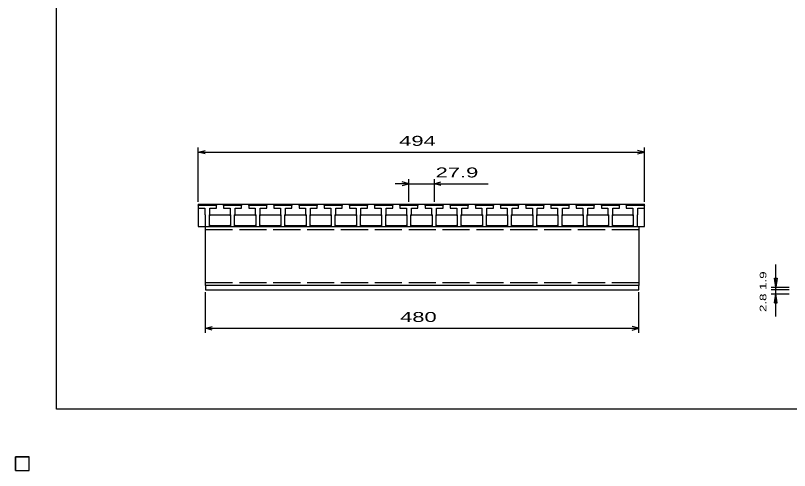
# Model space of a CAD drawing. Units: millimetres, scale not verified. Extents: x -910 to 866, y -641 to 527.
# Drawn here: x -910 to -53, y -641 to -137 of the extents above; entities that cross this region are included whole.
import ezdxf
from ezdxf.enums import TextEntityAlignment as Align

# ---------------------------------------------------------------- set-up
doc = ezdxf.new("R2010")
doc.units = ezdxf.units.MM
doc.header["$LTSCALE"] = 5
doc.linetypes.add('DASHED', pattern=[7.5, 6, -1.5])
for name, color, linetype, lineweight in [('0_2', 150, 'Continuous', 25), ('16', 3, 'Continuous', 25), ('22', 2, 'Continuous', 25), ('32', 4, 'Continuous', 25)]:
    doc.layers.add(name, color=color, linetype=linetype, lineweight=lineweight)
doc.styles.add('ベクトル', font='')
doc.styles.get('ベクトル').set_extended_font_data('ベクトル')

msp = doc.modelspace()

# ---------------------------------------------------------------- linework, layer by layer
at = {"layer": '0_2'}
for p, q in [((-864.5, -573.25), (-864.5, 526.75)), ((865.5, -573.25), (-864.5, -573.25))]:
    msp.add_line(p, q, dxfattribs=at)
at = {"layer": '16'}
for p, q in [((-707.5, -347.75), (-707, -346.25)), ((-707.5, -346.25), (-213.5, -346.25)), ((-707.5, -346.25), (-707.5, -371.25)), ((-707.5, -347.75), (-707.5, -350.75)), ((-687.5, -347.75), (-707.5, -347.75)), ((-707.5, -350.75), (-700.25, -350.75)), ((-707, -346.25), (-704.1, -346.25)), ((-704.1, -346.25), (-703.6, -347.75)), ((-700.25, -350.75), (-700.25, -357.75)), ((-699.45, -347.75), (-698.95, -346.25)), ((-698.95, -346.25), (-696.05, -346.25)), ((-696.05, -346.25), (-695.55, -347.75)), ((-694.75, -357.75), (-694.75, -350.75)), ((-694.75, -350.75), (-687.5, -350.75)), ((-691.4, -347.75), (-690.9, -346.25)), ((-690.9, -346.25), (-688, -346.25)), ((-688, -346.25), (-687.5, -347.75)), ((-687.5, -350.75), (-687.5, -347.75)), ((-679.6, -347.75), (-679.1, -346.25)), ((-679.6, -347.75), (-679.6, -350.75)), ((-659.6, -347.75), (-679.6, -347.75)), ((-679.6, -350.75), (-672.35, -350.75)), ((-679.1, -346.25), (-676.2, -346.25)), ((-676.2, -346.25), (-675.7, -347.75)), ((-672.35, -350.75), (-672.35, -357.75)), ((-671.55, -347.75), (-671.05, -346.25)), ((-671.05, -346.25), (-668.15, -346.25)), ((-668.15, -346.25), (-667.65, -347.75)), ((-666.85, -357.75), (-666.85, -350.75)), ((-666.85, -350.75), (-659.6, -350.75)), ((-663.5, -347.75), (-663, -346.25)), ((-663, -346.25), (-660.1, -346.25)), ((-660.1, -346.25), (-659.6, -347.75)), ((-659.6, -350.75), (-659.6, -347.75)), ((-651.7, -347.75), (-651.2, -346.25)), ((-651.7, -347.75), (-651.7, -350.75)), ((-631.7, -347.75), (-651.7, -347.75)), ((-651.7, -350.75), (-644.45, -350.75)), ((-651.2, -346.25), (-648.3, -346.25)), ((-648.3, -346.25), (-647.8, -347.75)), ((-644.45, -350.75), (-644.45, -357.75)), ((-643.65, -347.75), (-643.15, -346.25)), ((-643.15, -346.25), (-640.25, -346.25)), ((-640.25, -346.25), (-639.75, -347.75)), ((-638.95, -357.75), (-638.95, -350.75)), ((-638.95, -350.75), (-631.7, -350.75)), ((-635.6, -347.75), (-635.1, -346.25)), ((-635.1, -346.25), (-632.2, -346.25)), ((-632.2, -346.25), (-631.7, -347.75)), ((-631.7, -350.75), (-631.7, -347.75)), ((-623.8, -347.75), (-623.3, -346.25)), ((-623.8, -347.75), (-623.8, -350.75)), ((-603.8, -347.75), (-623.8, -347.75)), ((-623.8, -350.75), (-616.55, -350.75)), ((-623.3, -346.25), (-620.4, -346.25)), ((-620.4, -346.25), (-619.9, -347.75)), ((-616.55, -350.75), (-616.55, -357.75)), ((-615.75, -347.75), (-615.25, -346.25)), ((-615.25, -346.25), (-612.35, -346.25)), ((-612.35, -346.25), (-611.85, -347.75)), ((-611.05, -357.75), (-611.05, -350.75)), ((-611.05, -350.75), (-603.8, -350.75)), ((-607.7, -347.75), (-607.2, -346.25)), ((-607.2, -346.25), (-604.3, -346.25)), ((-604.3, -346.25), (-603.8, -347.75)), ((-603.8, -350.75), (-603.8, -347.75)), ((-595.9, -347.75), (-595.4, -346.25)), ((-595.9, -347.75), (-595.9, -350.75)), ((-575.9, -347.75), (-595.9, -347.75)), ((-595.9, -350.75), (-588.65, -350.75)), ((-595.4, -346.25), (-592.5, -346.25)), ((-592.5, -346.25), (-592, -347.75)), ((-588.65, -350.75), (-588.65, -357.75)), ((-587.85, -347.75), (-587.35, -346.25)), ((-587.35, -346.25), (-584.45, -346.25)), ((-584.45, -346.25), (-583.95, -347.75)), ((-583.15, -357.75), (-583.15, -350.75)), ((-583.15, -350.75), (-575.9, -350.75)), ((-579.8, -347.75), (-579.3, -346.25)), ((-579.3, -346.25), (-576.4, -346.25)), ((-576.4, -346.25), (-575.9, -347.75)), ((-575.9, -350.75), (-575.9, -347.75)), ((-568, -347.75), (-567.5, -346.25)), ((-568, -347.75), (-568, -350.75)), ((-548, -347.75), (-568, -347.75)), ((-568, -350.75), (-560.75, -350.75)), ((-567.5, -346.25), (-564.6, -346.25)), ((-564.6, -346.25), (-564.1, -347.75)), ((-560.75, -350.75), (-560.75, -357.75)), ((-559.95, -347.75), (-559.45, -346.25)), ((-559.45, -346.25), (-556.55, -346.25)), ((-556.55, -346.25), (-556.05, -347.75)), ((-555.25, -357.75), (-555.25, -350.75)), ((-555.25, -350.75), (-548, -350.75)), ((-551.9, -347.75), (-551.4, -346.25)), ((-551.4, -346.25), (-548.5, -346.25)), ((-548.5, -346.25), (-548, -347.75)), ((-548, -350.75), (-548, -347.75)), ((-540.1, -347.75), (-539.6, -346.25)), ((-540.1, -347.75), (-540.1, -350.75)), ((-520.1, -347.75), (-540.1, -347.75)), ((-540.1, -350.75), (-532.85, -350.75)), ((-539.6, -346.25), (-536.7, -346.25)), ((-536.7, -346.25), (-536.2, -347.75)), ((-532.85, -350.75), (-532.85, -357.75)), ((-532.05, -347.75), (-531.55, -346.25)), ((-531.55, -346.25), (-528.65, -346.25)), ((-528.65, -346.25), (-528.15, -347.75)), ((-527.35, -357.75), (-527.35, -350.75)), ((-527.35, -350.75), (-520.1, -350.75)), ((-524, -347.75), (-523.5, -346.25)), ((-523.5, -346.25), (-520.6, -346.25)), ((-520.6, -346.25), (-520.1, -347.75)), ((-520.1, -350.75), (-520.1, -347.75)), ((-512.2, -347.75), (-511.7, -346.25)), ((-512.2, -347.75), (-512.2, -350.75)), ((-492.2, -347.75), (-512.2, -347.75)), ((-512.2, -350.75), (-504.95, -350.75)), ((-511.7, -346.25), (-508.8, -346.25)), ((-508.8, -346.25), (-508.3, -347.75)), ((-504.95, -350.75), (-504.95, -357.75)), ((-504.15, -347.75), (-503.65, -346.25)), ((-503.65, -346.25), (-500.75, -346.25)), ((-500.75, -346.25), (-500.25, -347.75)), ((-499.45, -357.75), (-499.45, -350.75)), ((-499.45, -350.75), (-492.2, -350.75)), ((-496.1, -347.75), (-495.6, -346.25)), ((-495.6, -346.25), (-492.7, -346.25)), ((-492.7, -346.25), (-492.2, -347.75)), ((-492.2, -350.75), (-492.2, -347.75)), ((-484.3, -347.75), (-483.8, -346.25)), ((-484.3, -347.75), (-484.3, -350.75)), ((-464.3, -347.75), (-484.3, -347.75)), ((-484.3, -350.75), (-477.05, -350.75)), ((-483.8, -346.25), (-480.9, -346.25)), ((-480.9, -346.25), (-480.4, -347.75)), ((-477.05, -350.75), (-477.05, -357.75)), ((-476.25, -347.75), (-475.75, -346.25)), ((-475.75, -346.25), (-472.85, -346.25)), ((-472.85, -346.25), (-472.35, -347.75)), ((-471.55, -357.75), (-471.55, -350.75)), ((-471.55, -350.75), (-464.3, -350.75)), ((-468.2, -347.75), (-467.7, -346.25)), ((-467.7, -346.25), (-464.8, -346.25)), ((-464.8, -346.25), (-464.3, -347.75)), ((-464.3, -350.75), (-464.3, -347.75)), ((-456.4, -347.75), (-455.9, -346.25)), ((-456.4, -347.75), (-456.4, -350.75)), ((-436.4, -347.75), (-456.4, -347.75)), ((-456.4, -350.75), (-449.15, -350.75)), ((-455.9, -346.25), (-453, -346.25)), ((-453, -346.25), (-452.5, -347.75)), ((-449.15, -350.75), (-449.15, -357.75)), ((-448.35, -347.75), (-447.85, -346.25)), ((-447.85, -346.25), (-444.95, -346.25)), ((-444.95, -346.25), (-444.45, -347.75)), ((-443.65, -357.75), (-443.65, -350.75)), ((-443.65, -350.75), (-436.4, -350.75)), ((-440.3, -347.75), (-439.8, -346.25)), ((-439.8, -346.25), (-436.9, -346.25)), ((-436.9, -346.25), (-436.4, -347.75)), ((-436.4, -350.75), (-436.4, -347.75)), ((-428.5, -347.75), (-428, -346.25)), ((-428.5, -347.75), (-428.5, -350.75)), ((-408.5, -347.75), (-428.5, -347.75)), ((-428.5, -350.75), (-421.25, -350.75)), ((-428, -346.25), (-425.1, -346.25)), ((-425.1, -346.25), (-424.6, -347.75)), ((-421.25, -350.75), (-421.25, -357.75)), ((-420.45, -347.75), (-419.95, -346.25)), ((-419.95, -346.25), (-417.05, -346.25)), ((-417.05, -346.25), (-416.55, -347.75)), ((-415.75, -357.75), (-415.75, -350.75)), ((-415.75, -350.75), (-408.5, -350.75)), ((-412.4, -347.75), (-411.9, -346.25)), ((-411.9, -346.25), (-409, -346.25)), ((-409, -346.25), (-408.5, -347.75)), ((-408.5, -350.75), (-408.5, -347.75)), ((-400.6, -347.75), (-400.1, -346.25)), ((-400.6, -347.75), (-400.6, -350.75)), ((-380.6, -347.75), (-400.6, -347.75)), ((-400.6, -350.75), (-393.35, -350.75)), ((-400.1, -346.25), (-397.2, -346.25)), ((-397.2, -346.25), (-396.7, -347.75)), ((-393.35, -350.75), (-393.35, -357.75)), ((-392.55, -347.75), (-392.05, -346.25)), ((-392.05, -346.25), (-389.15, -346.25)), ((-389.15, -346.25), (-388.65, -347.75)), ((-387.85, -357.75), (-387.85, -350.75)), ((-387.85, -350.75), (-380.6, -350.75)), ((-384.5, -347.75), (-384, -346.25)), ((-384, -346.25), (-381.1, -346.25)), ((-381.1, -346.25), (-380.6, -347.75)), ((-380.6, -350.75), (-380.6, -347.75)), ((-372.7, -347.75), (-372.2, -346.25)), ((-372.7, -347.75), (-372.7, -350.75)), ((-352.7, -347.75), (-372.7, -347.75)), ((-372.7, -350.75), (-365.45, -350.75)), ((-372.2, -346.25), (-369.3, -346.25)), ((-369.3, -346.25), (-368.8, -347.75)), ((-365.45, -350.75), (-365.45, -357.75)), ((-364.65, -347.75), (-364.15, -346.25)), ((-364.15, -346.25), (-361.25, -346.25)), ((-361.25, -346.25), (-360.75, -347.75)), ((-359.95, -357.75), (-359.95, -350.75)), ((-359.95, -350.75), (-352.7, -350.75)), ((-356.6, -347.75), (-356.1, -346.25)), ((-356.1, -346.25), (-353.2, -346.25)), ((-353.2, -346.25), (-352.7, -347.75)), ((-352.7, -350.75), (-352.7, -347.75)), ((-344.8, -347.75), (-344.3, -346.25)), ((-344.8, -347.75), (-344.8, -350.75)), ((-324.8, -347.75), (-344.8, -347.75)), ((-344.8, -350.75), (-337.55, -350.75)), ((-344.3, -346.25), (-341.4, -346.25)), ((-341.4, -346.25), (-340.9, -347.75)), ((-337.55, -350.75), (-337.55, -357.75)), ((-336.75, -347.75), (-336.25, -346.25)), ((-336.25, -346.25), (-333.35, -346.25)), ((-333.35, -346.25), (-332.85, -347.75)), ((-332.05, -357.75), (-332.05, -350.75)), ((-332.05, -350.75), (-324.8, -350.75)), ((-328.7, -347.75), (-328.2, -346.25)), ((-328.2, -346.25), (-325.3, -346.25)), ((-325.3, -346.25), (-324.8, -347.75)), ((-324.8, -350.75), (-324.8, -347.75)), ((-316.9, -347.75), (-316.4, -346.25)), ((-316.9, -347.75), (-316.9, -350.75)), ((-296.9, -347.75), (-316.9, -347.75)), ((-316.9, -350.75), (-309.65, -350.75)), ((-316.4, -346.25), (-313.5, -346.25)), ((-313.5, -346.25), (-313, -347.75)), ((-309.65, -350.75), (-309.65, -357.75)), ((-308.85, -347.75), (-308.35, -346.25)), ((-308.35, -346.25), (-305.45, -346.25)), ((-305.45, -346.25), (-304.95, -347.75)), ((-304.15, -357.75), (-304.15, -350.75)), ((-304.15, -350.75), (-296.9, -350.75)), ((-300.8, -347.75), (-300.3, -346.25)), ((-300.3, -346.25), (-297.4, -346.25)), ((-297.4, -346.25), (-296.9, -347.75)), ((-296.9, -350.75), (-296.9, -347.75)), ((-289, -347.75), (-288.5, -346.25)), ((-289, -347.75), (-289, -350.75)), ((-269, -347.75), (-289, -347.75)), ((-289, -350.75), (-281.75, -350.75)), ((-288.5, -346.25), (-285.6, -346.25)), ((-285.6, -346.25), (-285.1, -347.75)), ((-281.75, -350.75), (-281.75, -357.75)), ((-280.95, -347.75), (-280.45, -346.25)), ((-280.45, -346.25), (-277.55, -346.25)), ((-277.55, -346.25), (-277.05, -347.75)), ((-276.25, -357.75), (-276.25, -350.75)), ((-276.25, -350.75), (-269, -350.75)), ((-272.9, -347.75), (-272.4, -346.25)), ((-272.4, -346.25), (-269.5, -346.25)), ((-269.5, -346.25), (-269, -347.75)), ((-269, -350.75), (-269, -347.75)), ((-261.1, -347.75), (-260.6, -346.25)), ((-261.1, -347.75), (-261.1, -350.75)), ((-241.1, -347.75), (-261.1, -347.75)), ((-261.1, -350.75), (-253.85, -350.75)), ((-260.6, -346.25), (-257.7, -346.25)), ((-257.7, -346.25), (-257.2, -347.75)), ((-253.85, -350.75), (-253.85, -357.75)), ((-253.05, -347.75), (-252.55, -346.25)), ((-252.55, -346.25), (-249.65, -346.25)), ((-249.65, -346.25), (-249.15, -347.75)), ((-248.35, -357.75), (-248.35, -350.75)), ((-248.35, -350.75), (-241.1, -350.75)), ((-245, -347.75), (-244.5, -346.25)), ((-244.5, -346.25), (-241.6, -346.25)), ((-241.6, -346.25), (-241.1, -347.75)), ((-241.1, -350.75), (-241.1, -347.75)), ((-233.5, -347.75), (-233, -346.25)), ((-233.5, -347.75), (-233.5, -350.75)), ((-213.5, -347.75), (-233.5, -347.75)), ((-233.5, -350.75), (-226.25, -350.75)), ((-233, -346.25), (-230.1, -346.25)), ((-230.1, -346.25), (-229.6, -347.75)), ((-226.25, -350.75), (-226.25, -357.75)), ((-225.45, -347.75), (-224.95, -346.25)), ((-224.95, -346.25), (-222.05, -346.25)), ((-222.05, -346.25), (-221.55, -347.75)), ((-220.75, -357.75), (-220.75, -350.75)), ((-220.75, -350.75), (-213.5, -350.75)), ((-217.4, -347.75), (-216.9, -346.25)), ((-216.9, -346.25), (-214, -346.25)), ((-214, -346.25), (-213.5, -347.75)), ((-213.5, -371.25), (-213.5, -346.25)), ((-213.5, -350.75), (-213.5, -347.75)), ((-700.25, -357.75), (-699.75, -358.25)), ((-699.75, -358.25), (-699.75, -371.25)), ((-695.25, -358.25), (-694.75, -357.75)), ((-695.25, -371.25), (-695.25, -358.25)), ((-695.25, -359.25), (-694.25, -358.25)), ((-694.25, -358.25), (-672.85, -358.25)), ((-672.85, -358.25), (-671.85, -359.25)), ((-672.35, -357.75), (-671.85, -358.25)), ((-671.85, -358.25), (-671.85, -371.25)), ((-667.35, -358.25), (-666.85, -357.75)), ((-667.35, -371.25), (-667.35, -358.25)), ((-667.35, -359.25), (-666.35, -358.25)), ((-666.35, -358.25), (-644.95, -358.25)), ((-644.95, -358.25), (-643.95, -359.25)), ((-644.45, -357.75), (-643.95, -358.25)), ((-643.95, -358.25), (-643.95, -371.25)), ((-639.45, -358.25), (-638.95, -357.75)), ((-639.45, -371.25), (-639.45, -358.25)), ((-639.45, -359.25), (-638.45, -358.25)), ((-638.45, -358.25), (-617.05, -358.25)), ((-617.05, -358.25), (-616.05, -359.25)), ((-616.55, -357.75), (-616.05, -358.25)), ((-616.05, -358.25), (-616.05, -371.25)), ((-611.55, -358.25), (-611.05, -357.75)), ((-611.55, -371.25), (-611.55, -358.25)), ((-611.55, -359.25), (-610.55, -358.25)), ((-610.55, -358.25), (-589.15, -358.25)), ((-589.15, -358.25), (-588.15, -359.25)), ((-588.65, -357.75), (-588.15, -358.25)), ((-588.15, -358.25), (-588.15, -371.25)), ((-583.65, -358.25), (-583.15, -357.75)), ((-583.65, -371.25), (-583.65, -358.25)), ((-583.65, -359.25), (-582.65, -358.25)), ((-582.65, -358.25), (-561.25, -358.25)), ((-561.25, -358.25), (-560.25, -359.25)), ((-560.75, -357.75), (-560.25, -358.25)), ((-560.25, -358.25), (-560.25, -371.25)), ((-555.75, -358.25), (-555.25, -357.75)), ((-555.75, -371.25), (-555.75, -358.25)), ((-555.75, -359.25), (-554.75, -358.25)), ((-554.75, -358.25), (-533.35, -358.25)), ((-533.35, -358.25), (-532.35, -359.25)), ((-532.85, -357.75), (-532.35, -358.25)), ((-532.35, -358.25), (-532.35, -371.25)), ((-527.85, -358.25), (-527.35, -357.75)), ((-527.85, -371.25), (-527.85, -358.25)), ((-527.85, -359.25), (-526.85, -358.25)), ((-526.85, -358.25), (-505.45, -358.25)), ((-505.45, -358.25), (-504.45, -359.25)), ((-504.95, -357.75), (-504.45, -358.25)), ((-504.45, -358.25), (-504.45, -371.25)), ((-499.95, -358.25), (-499.45, -357.75)), ((-499.95, -371.25), (-499.95, -358.25)), ((-499.95, -359.25), (-498.95, -358.25)), ((-498.95, -358.25), (-477.55, -358.25)), ((-477.55, -358.25), (-476.55, -359.25)), ((-477.05, -357.75), (-476.55, -358.25)), ((-476.55, -358.25), (-476.55, -371.25)), ((-472.05, -358.25), (-471.55, -357.75)), ((-472.05, -371.25), (-472.05, -358.25)), ((-472.05, -359.25), (-471.05, -358.25)), ((-471.05, -358.25), (-449.65, -358.25)), ((-449.65, -358.25), (-448.65, -359.25)), ((-449.15, -357.75), (-448.65, -358.25)), ((-448.65, -358.25), (-448.65, -371.25)), ((-444.15, -358.25), (-443.65, -357.75)), ((-444.15, -371.25), (-444.15, -358.25)), ((-444.15, -359.25), (-443.15, -358.25)), ((-443.15, -358.25), (-421.75, -358.25)), ((-421.75, -358.25), (-420.75, -359.25)), ((-421.25, -357.75), (-420.75, -358.25)), ((-420.75, -358.25), (-420.75, -371.25)), ((-416.25, -358.25), (-415.75, -357.75)), ((-416.25, -371.25), (-416.25, -358.25)), ((-416.25, -359.25), (-415.25, -358.25)), ((-415.25, -358.25), (-393.85, -358.25)), ((-393.85, -358.25), (-392.85, -359.25)), ((-393.35, -357.75), (-392.85, -358.25)), ((-392.85, -358.25), (-392.85, -371.25)), ((-388.35, -358.25), (-387.85, -357.75)), ((-388.35, -371.25), (-388.35, -358.25)), ((-388.35, -359.25), (-387.35, -358.25)), ((-387.35, -358.25), (-365.95, -358.25)), ((-365.95, -358.25), (-364.95, -359.25)), ((-365.45, -357.75), (-364.95, -358.25)), ((-364.95, -358.25), (-364.95, -371.25)), ((-360.45, -358.25), (-359.95, -357.75)), ((-360.45, -371.25), (-360.45, -358.25)), ((-360.45, -359.25), (-359.45, -358.25)), ((-359.45, -358.25), (-338.05, -358.25)), ((-338.05, -358.25), (-337.05, -359.25)), ((-337.55, -357.75), (-337.05, -358.25)), ((-337.05, -358.25), (-337.05, -371.25)), ((-332.55, -358.25), (-332.05, -357.75)), ((-332.55, -371.25), (-332.55, -358.25)), ((-332.55, -359.25), (-331.55, -358.25)), ((-331.55, -358.25), (-310.15, -358.25)), ((-310.15, -358.25), (-309.15, -359.25)), ((-309.65, -357.75), (-309.15, -358.25)), ((-309.15, -358.25), (-309.15, -371.25)), ((-304.65, -358.25), (-304.15, -357.75)), ((-304.65, -371.25), (-304.65, -358.25)), ((-304.65, -359.25), (-303.65, -358.25)), ((-303.65, -358.25), (-282.25, -358.25)), ((-282.25, -358.25), (-281.25, -359.25)), ((-281.75, -357.75), (-281.25, -358.25)), ((-281.25, -358.25), (-281.25, -371.25)), ((-276.75, -358.25), (-276.25, -357.75)), ((-276.75, -371.25), (-276.75, -358.25)), ((-276.75, -359.25), (-275.75, -358.25)), ((-275.75, -358.25), (-254.35, -358.25)), ((-254.35, -358.25), (-253.35, -359.25)), ((-253.85, -357.75), (-253.35, -358.25)), ((-253.35, -358.25), (-253.35, -371.25)), ((-248.85, -358.25), (-248.35, -357.75)), ((-248.85, -371.25), (-248.85, -358.25)), ((-248.85, -359.25), (-247.85, -358.25)), ((-247.85, -358.25), (-226.75, -358.25)), ((-226.75, -358.25), (-225.75, -359.25)), ((-226.25, -357.75), (-225.75, -358.25)), ((-225.75, -358.25), (-225.75, -371.25)), ((-221.25, -358.25), (-220.75, -357.75)), ((-221.25, -371.25), (-221.25, -358.25)), ((-707.5, -371.25), (-213.5, -371.25)), ((-699.75, -371.25), (-695.25, -371.25)), ((-699.5, -371.25), (-219.5, -371.25)), ((-699.5, -436.25), (-699.5, -371.25)), ((-694.25, -370.25), (-695.25, -369.25)), ((-672.85, -370.25), (-694.25, -370.25)), ((-671.85, -369.25), (-672.85, -370.25)), ((-671.85, -371.25), (-667.35, -371.25)), ((-666.35, -370.25), (-667.35, -369.25)), ((-644.95, -370.25), (-666.35, -370.25)), ((-643.95, -369.25), (-644.95, -370.25)), ((-643.95, -371.25), (-639.45, -371.25)), ((-638.45, -370.25), (-639.45, -369.25)), ((-617.05, -370.25), (-638.45, -370.25)), ((-616.05, -369.25), (-617.05, -370.25)), ((-616.05, -371.25), (-611.55, -371.25)), ((-610.55, -370.25), (-611.55, -369.25)), ((-589.15, -370.25), (-610.55, -370.25)), ((-588.15, -369.25), (-589.15, -370.25)), ((-588.15, -371.25), (-583.65, -371.25)), ((-582.65, -370.25), (-583.65, -369.25)), ((-561.25, -370.25), (-582.65, -370.25)), ((-560.25, -369.25), (-561.25, -370.25)), ((-560.25, -371.25), (-555.75, -371.25)), ((-554.75, -370.25), (-555.75, -369.25)), ((-533.35, -370.25), (-554.75, -370.25)), ((-532.35, -369.25), (-533.35, -370.25)), ((-532.35, -371.25), (-527.85, -371.25)), ((-526.85, -370.25), (-527.85, -369.25)), ((-505.45, -370.25), (-526.85, -370.25)), ((-504.45, -369.25), (-505.45, -370.25)), ((-504.45, -371.25), (-499.95, -371.25)), ((-498.95, -370.25), (-499.95, -369.25)), ((-477.55, -370.25), (-498.95, -370.25)), ((-476.55, -369.25), (-477.55, -370.25)), ((-476.55, -371.25), (-472.05, -371.25)), ((-471.05, -370.25), (-472.05, -369.25)), ((-449.65, -370.25), (-471.05, -370.25)), ((-448.65, -369.25), (-449.65, -370.25)), ((-448.65, -371.25), (-444.15, -371.25)), ((-443.15, -370.25), (-444.15, -369.25)), ((-421.75, -370.25), (-443.15, -370.25)), ((-420.75, -369.25), (-421.75, -370.25)), ((-420.75, -371.25), (-416.25, -371.25)), ((-415.25, -370.25), (-416.25, -369.25)), ((-393.85, -370.25), (-415.25, -370.25)), ((-392.85, -369.25), (-393.85, -370.25)), ((-392.85, -371.25), (-388.35, -371.25)), ((-387.35, -370.25), (-388.35, -369.25)), ((-365.95, -370.25), (-387.35, -370.25)), ((-364.95, -369.25), (-365.95, -370.25)), ((-364.95, -371.25), (-360.45, -371.25)), ((-359.45, -370.25), (-360.45, -369.25)), ((-338.05, -370.25), (-359.45, -370.25)), ((-337.05, -369.25), (-338.05, -370.25)), ((-337.05, -371.25), (-332.55, -371.25)), ((-331.55, -370.25), (-332.55, -369.25)), ((-310.15, -370.25), (-331.55, -370.25)), ((-309.15, -369.25), (-310.15, -370.25)), ((-309.15, -371.25), (-304.65, -371.25)), ((-303.65, -370.25), (-304.65, -369.25)), ((-282.25, -370.25), (-303.65, -370.25)), ((-281.25, -369.25), (-282.25, -370.25)), ((-281.25, -371.25), (-276.75, -371.25)), ((-275.75, -370.25), (-276.75, -369.25)), ((-254.35, -370.25), (-275.75, -370.25)), ((-253.35, -369.25), (-254.35, -370.25)), ((-253.35, -371.25), (-248.85, -371.25)), ((-247.85, -370.25), (-248.85, -369.25)), ((-226.75, -370.25), (-247.85, -370.25)), ((-225.75, -369.25), (-226.75, -370.25)), ((-225.75, -371.25), (-221.25, -371.25)), ((-219.5, -371.25), (-219.5, -436.25)), ((-219.5, -436.25), (-699.5, -436.25)), ((-699.5, -436.25), (-699.5, -441.25)), ((-219.5, -441.25), (-219.5, -436.25)), ((-699.5, -441.25), (-219.5, -441.25)), ((-910, -626.25), (-895, -626.25)), ((-910, -641.25), (-910, -626.25)), ((-910, -626.25), (-895, -626.25)), ((-910, -641.25), (-910, -626.25)), ((-910, -626.25), (-895, -626.25)), ((-910, -641.25), (-910, -626.25)), ((-910, -626.25), (-895, -626.25)), ((-910, -641.25), (-910, -626.25)), ((-910, -626.25), (-895, -626.25)), ((-910, -641.25), (-910, -626.25)), ((-895, -641.25), (-895, -626.25)), ((-895, -641.25), (-895, -626.25)), ((-895, -641.25), (-895, -626.25)), ((-895, -641.25), (-895, -626.25)), ((-895, -641.25), (-895, -626.25)), ((-910, -641.25), (-895, -641.25)), ((-910, -641.25), (-895, -641.25)), ((-910, -641.25), (-895, -641.25)), ((-910, -641.25), (-895, -641.25)), ((-910, -641.25), (-895, -641.25))]:
    msp.add_line(p, q, dxfattribs=at)
at = {"layer": '16', "linetype": 'DASHED'}
for p, q in [((-699.5, -374.45), (-219.5, -374.45)), ((-699.5, -433.05), (-219.5, -433.05))]:
    msp.add_line(p, q, dxfattribs=at)
at = {"layer": '22', "color": 4}
for p, q in [((-707.5, -343.75), (-707.5, -283.75)), ((-707.5, -288.75), (-700, -286.75)), ((-700, -290.75), (-707.5, -288.75)), ((-707.5, -288.75), (-213.5, -288.75)), ((-213.5, -288.75), (-221, -286.75)), ((-221, -290.75), (-213.5, -288.75)), ((-213.5, -343.75), (-213.5, -283.75)), ((-474.3, -323.75), (-489.3, -323.75)), ((-474.3, -323.75), (-481.8, -321.75)), ((-481.8, -325.75), (-474.3, -323.75)), ((-474.3, -343.75), (-474.3, -318.75)), ((-474.3, -323.75), (-446.4, -323.75)), ((-446.4, -318.75), (-446.4, -343.75)), ((-446.4, -323.75), (-438.9, -321.75)), ((-438.9, -325.75), (-446.4, -323.75)), ((-446.4, -323.75), (-386.4, -323.75)), ((-699.5, -488.75), (-699.5, -443.75)), ((-219.5, -488.75), (-219.5, -443.75)), ((-699.5, -483.75), (-692, -481.75)), ((-692, -485.75), (-699.5, -483.75)), ((-699.5, -483.75), (-219.5, -483.75)), ((-219.5, -483.75), (-227, -481.75)), ((-227, -485.75), (-219.5, -483.75))]:
    msp.add_line(p, q, dxfattribs=at)
at = {"layer": '22'}
for p, q in [((-895, -626.25), (-910, -626.25)), ((-910, -626.25), (-910, -641.25)), ((-895, -626.25), (-910, -626.25)), ((-910, -626.25), (-910, -641.25)), ((-895, -626.25), (-910, -626.25)), ((-910, -626.25), (-910, -641.25)), ((-895, -641.25), (-895, -626.25)), ((-895, -641.25), (-895, -626.25)), ((-895, -641.25), (-895, -626.25)), ((-910, -641.25), (-895, -641.25)), ((-910, -641.25), (-895, -641.25)), ((-910, -641.25), (-895, -641.25))]:
    msp.add_line(p, q, dxfattribs=at)
at = {"layer": '32'}
for p, q in [((-68, -438.25), (-68, -413.25)), ((-68, -438.25), (-69.5, -428.25)), ((-69.5, -428.25), (-66.5, -428.25)), ((-66.5, -428.25), (-68, -438.25)), ((-73, -438.25), (-53, -438.25)), ((-73, -440.75), (-53, -440.75)), ((-73, -445.75), (-53, -445.75)), ((-69.5, -455.75), (-68, -445.75)), ((-68, -445.75), (-68, -438.25)), ((-66.5, -455.75), (-68, -445.75)), ((-68, -470.75), (-68, -445.75)), ((-69.5, -455.75), (-66.5, -455.75))]:
    msp.add_line(p, q, dxfattribs=at)
msp.add_circle((-68, -440.75), 0.5, dxfattribs=at)

# ---------------------------------------------------------------- texts
at = {"layer": '22', "style": 'ベクトル', "width": 1.65}
for s, p in [(' 494 ', (-491.75, -276.25)), (' 27.9 ', (-451.4, -311.25)), (' 480 ', (-490.75, -471.25))]:
    msp.add_text(s, height=11, dxfattribs=at).set_placement(p, align=Align.MIDDLE_LEFT)
at = {"layer": '32', "color": 2, "style": 'ベクトル', "width": 1.5}
msp.add_text('2.8 1.9', height=7.331, rotation=90, dxfattribs=at).set_placement((-82, -465.75), align=Align.MIDDLE_LEFT)

doc.saveas('drawing.dxf')
